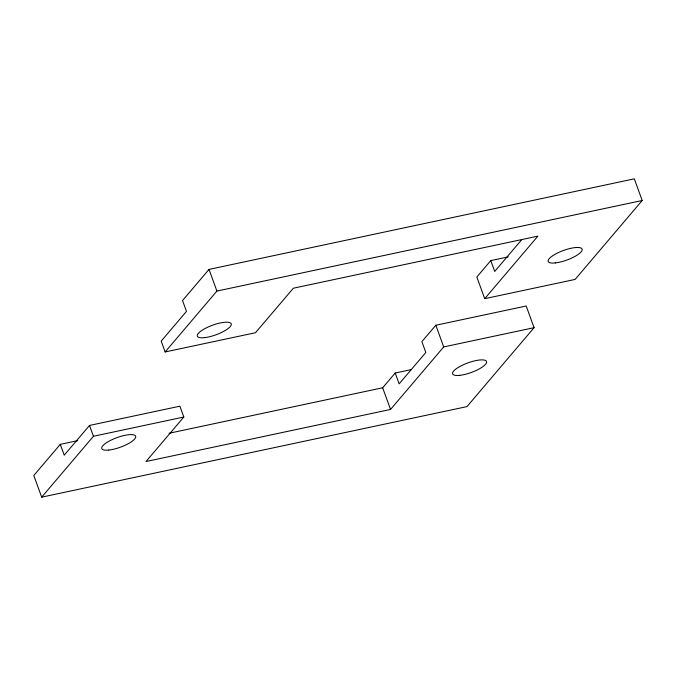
<?xml version="1.0" encoding="UTF-8"?>
<svg xmlns="http://www.w3.org/2000/svg" width="676" height="676" viewBox="0 0 676 676"><rect width="100%" height="100%" fill="white"/><g stroke="black" fill="none" stroke-linecap="round" stroke-linejoin="round"><path stroke-width="1.01" d="M77.74 440.634L60.282 444.352L33.8 475.498L41.684 497.164L466.981 406.597L534.082 327.674L526.198 306.008L435.817 325.249L421.883 341.642L425.829 352.475L399.144 383.858L395.207 373.025L411.633 369.527M484.726 298.674L575.099 279.425L642.2 200.502L634.316 178.836L209.019 269.403L182.537 300.55L186.475 311.382L161.192 341.126L165.138 351.959L255.511 332.719L293.342 288.221L537.885 236.144L484.726 298.674L476.833 277.008L490.776 260.606L508.234 256.888M534.082 327.674L443.709 346.923L390.542 409.453L145.999 461.531L183.83 417.033L179.884 406.191L89.511 425.441L64.228 455.185L60.282 444.352M41.684 497.164L93.457 436.273L183.83 417.033M165.138 351.959L216.903 291.069L642.2 200.502M169.068 433.265L382.658 387.779L395.207 373.025M521.399 240.065L494.722 271.448L490.776 260.606M435.817 325.249L443.709 346.923M382.658 387.779L390.542 409.453M209.019 269.403L216.903 291.069M89.511 425.441L93.457 436.273M555.266 262.93A18.032 5.087 -20 0 0 582.112 250.171A18.032 5.087 -20 0 0 558.114 252.697A18.032 5.087 -20 0 0 555.266 262.93M204.397 337.654A18.032 5.087 -20 0 0 231.243 324.886A18.032 5.087 -20 0 0 207.245 327.421A18.032 5.087 -20 0 0 204.397 337.654M108.828 450.064A18.032 5.087 -20 0 0 135.673 437.304A18.032 5.087 -20 0 0 111.667 439.839A18.032 5.087 -20 0 0 108.828 450.064M459.697 375.349A18.032 5.087 -20 0 0 486.543 362.581A18.032 5.087 -20 0 0 462.536 365.116A18.032 5.087 -20 0 0 459.697 375.349"/></g></svg>
